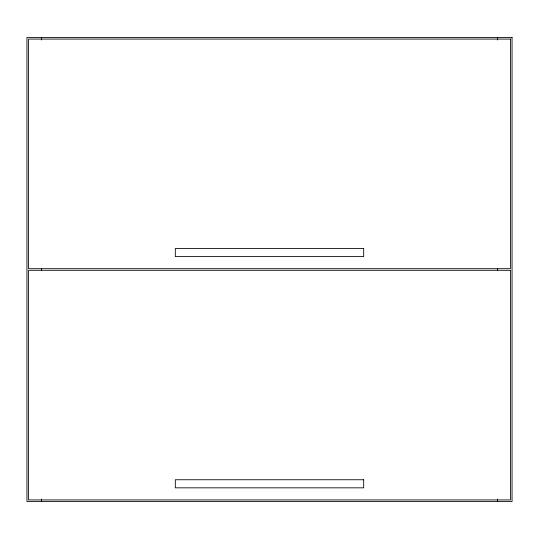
<?xml version="1.0" encoding="UTF-8"?>
<svg xmlns="http://www.w3.org/2000/svg" width="539" height="539" viewBox="0 0 539 539"><rect width="100%" height="100%" fill="white"/><g stroke="black" fill="none" stroke-linecap="round" stroke-linejoin="round"><path stroke-width="0.81" d="M497.497 37.46L497.497 39.967M497.497 268.503L497.497 270.308M497.497 499.013L497.497 501.539M41.503 37.46L41.503 39.967M41.503 268.503L41.503 270.308M41.503 499.013L41.503 501.539M512.05 37.46L26.95 37.46L26.95 501.539L512.05 501.539L512.05 37.46M510.433 39.078L28.567 39.078L28.567 268.692L510.433 268.692L510.433 39.078M363.69 248.519L175.31 248.519L175.31 256.604L363.69 256.604L363.69 248.519M510.433 270.308L28.567 270.308L28.567 499.922L510.433 499.922L510.433 270.308M363.69 479.75L175.31 479.75L175.31 487.835L363.69 487.835L363.69 479.75"/></g></svg>
